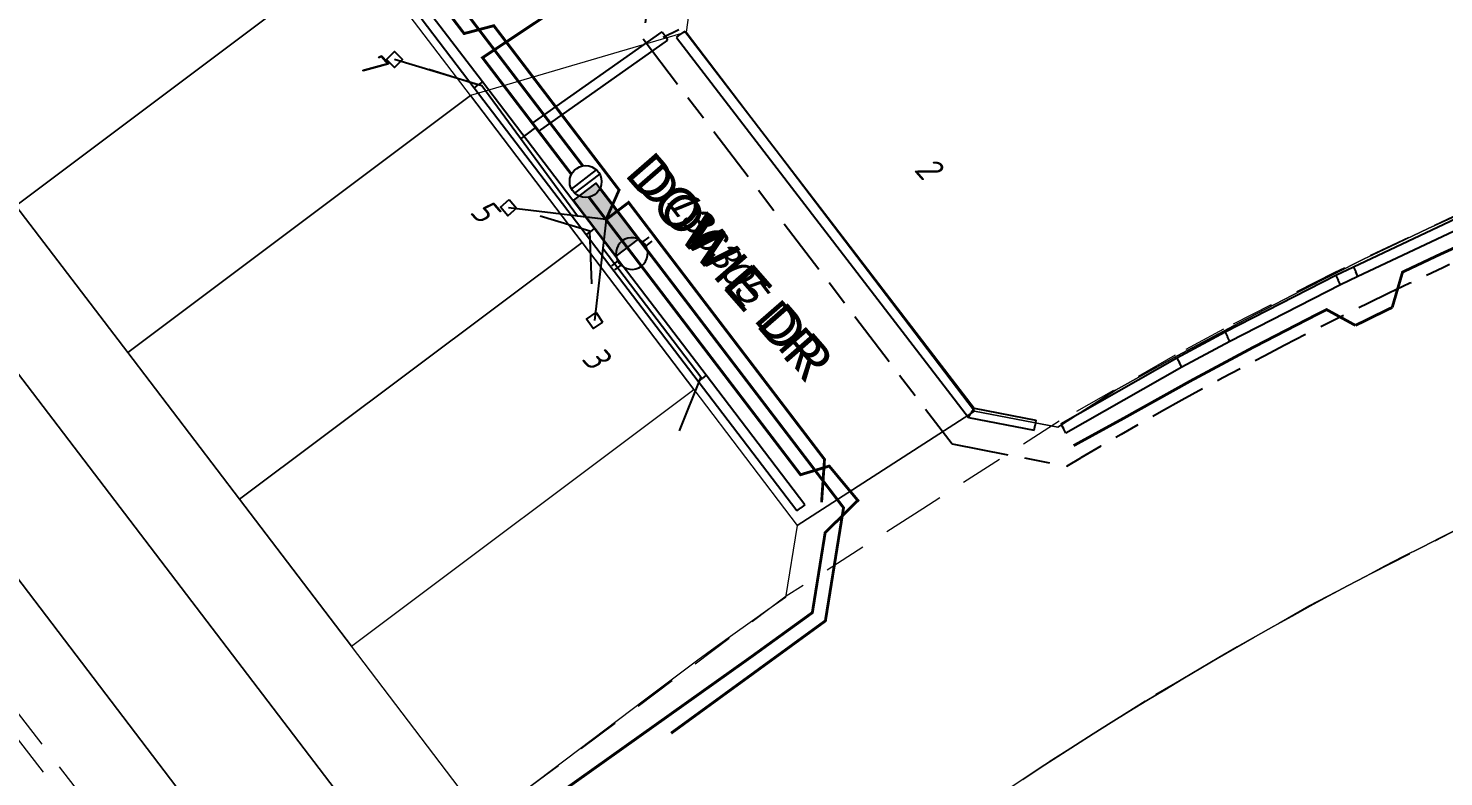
# Model space of a CAD drawing. Header units: metres. Extents: x 296308 to 298462, y 6229542 to 6231092.
# Drawn here: x 297482.9 to 297582.5, y 6230033.5 to 6230086.2 of the extents above; entities that cross this region are included whole.
import ezdxf
from ezdxf.enums import TextEntityAlignment as Align

# ---------------------------------------------------------------- set-up
doc = ezdxf.new("R2010")
doc.units = ezdxf.units.M
for name, pattern in [('Cable Exist UG', [8.2, 4, -1.2, 1.8, -1.2]), ('Dash', [5, 3, -2]), ('IECLCENT', [15.5, 9.5, -2, 2, -2])]:
    doc.linetypes.add(name, pattern=pattern)
doc.layers.get('0').update_dxf_attribs({"color": 6})
for name, color, linetype, lineweight in [('Cadastre Developer_SP_EXT', 9, 'Continuous', 5), ('Cadastre Land Parcels_SP_EXT', 9, 'Continuous', 5), ('Cadastre Roads_SP_EXT', 94, 'Continuous', 15)]:
    doc.layers.add(name, color=color, linetype=linetype, lineweight=lineweight)
for name, color, linetype in [('Duct_SP_EXT', 7, 'Continuous'), ('Equip_LV_EXT', 7, 'Continuous'), ('Mains_HV_EXT', 7, 'Continuous'), ('Mains_LV_EXT', 7, 'Continuous'), ('Mains_LV_SL_EXT', 7, 'Continuous'), ('Notes_LV_MISC', 7, 'Continuous'), ('Notes_SP_MISC', 7, 'Continuous'), ('Services_SP_EXT', 7, 'Continuous'), ('SupportsUG_SP_LV_EXT', 7, 'Continuous')]:
    doc.layers.add(name, color=color, linetype=linetype)
doc.styles.add('iecARIAL', font='arial.ttf', dxfattribs={"height": 2})
doc.styles.add('ieISOCP', font='isocp.shx')
doc.styles.get("Standard").update_dxf_attribs({"font": 'arial.ttf'})

# ---------------------------------------------------------------- blocks, each defined once
blk = doc.blocks.new('PILLAR_EXT')
blk.add_hatch(color=256).paths.add_polyline_path([(-2.475, 0.99), (-2.475, -0.99), (2.475, -0.99), (2.475, 0.99)])
blk.add_lwpolyline([(-2.475, -0.99), (2.475, -0.99), (2.475, 0.99), (-2.475, 0.99)], close=True)
at = {"style": 'iecARIAL', "oblique": 15, "flags": 8}
blk.add_attdef('ASSET_NUM', text='', height=2, dxfattribs=at).set_placement((1.5, 3.5), align=Align.BOTTOM_LEFT)
for tag, p, flags in [('OWNED_BY', (0, -0.2), 9), ('STATE', (0, -0.4), 9), ('SUPPORT_TYPE', (0, -0.6), 9), ('USAGE', (0, -0.8), 9), ('LEGEND', (0, -1), 9), ('STREETNAME', (0, -1.8), 9), ('SUBURB', (0, -2), 1), ('LOCATION', (0, -1.2), 9), ('NOTES', (0, -1.4), 9), ('PARENT', (0, -1.6), 9)]:
    blk.add_attdef(tag, p, '', height=0.2, dxfattribs=dict(flags=flags))
blk = doc.blocks.new('CCP_EXT')
at = {"flags": 9}
for tag, p in [('STATE', (0, -1.8)), ('USAGE', (0, -1.2)), ('LEGEND', (0, -1.4)), ('LIFE_SUPPORT', (0, -1.6)), ('NOTES', (0, -2))]:
    blk.add_attdef(tag, text='', height=0.2, dxfattribs=at).set_placement(p, align=Align.MIDDLE_LEFT)
blk.add_wipeout([(0, 0.566), (0.566, 0), (0, -0.566), (-0.566, 0)])
blk.add_lwpolyline([(-0.566, 0), (0, 0.566), (0.566, 0), (0, -0.566), (-0.566, 0)])
at = {"flags": 1}
blk.add_attdef('Z', (0, 0), '', height=0.2, dxfattribs=at)
at = {"flags": 9}
for tag, p in [('CCP_TYPE', (0, 0)), ('OPERATING_VOLTAGE', (0, -0.6)), ('ORIENTATION', (0, -0.8)), ('OWNED_BY', (0, -1)), ('CONSTRUCTED_VOLTAGE', (0, -0.2)), ('NO_PHASES', (0, -0.4))]:
    blk.add_attdef(tag, text='', height=0.2, dxfattribs=at).set_placement(p, align=Align.MIDDLE_LEFT)
blk = doc.blocks.new('LV_UG_LINKS_CLOSED_EXT')
blk.add_wipeout([(-1.06, 1.06), (-1.18, 0.92), (-1.29, 0.76), (-1.37, 0.59), (-1.43, 0.42), (-1.48, 0.23), (-1.49, 0.05), (-1.49, -0.14), (-1.46, -0.33), (-1.41, -0.51), (-1.33, -0.68), (-1.24, -0.84), (-1.12, -0.99), (-0.99, -1.12), (-0.84, -1.24), (-0.68, -1.33), (-0.51, -1.41), (-0.33, -1.46), (-0.14, -1.49), (0.05, -1.49), (0.23, -1.48), (0.42, -1.43), (0.59, -1.37), (0.76, -1.29), (0.92, -1.18), (1.06, -1.06), (1.18, -0.92), (1.29, -0.76), (1.37, -0.59), (1.43, -0.42), (1.48, -0.23), (1.49, -0.05), (1.49, 0.14), (1.46, 0.33), (1.41, 0.51), (1.33, 0.68), (1.24, 0.84), (1.12, 0.99), (0.99, 1.12), (0.84, 1.24), (0.68, 1.33), (0.51, 1.41), (0.33, 1.46), (0.14, 1.49), (-0.05, 1.49), (-0.23, 1.48), (-0.42, 1.43), (-0.59, 1.37), (-0.76, 1.29), (-0.92, 1.18)])
for p, q in [((-0.25, -1.48), (-0.25, 1.48)), ((0.25, -1.48), (0.25, 1.48))]:
    blk.add_line(p, q)
blk.add_circle((0, 0), 1.5)
at = {"flags": 9}
for tag, p in [('ACTUAL_STATUS', (0, 0)), ('CONSTRUCTED_VOLTAGE', (0, -0.2)), ('OPERATING_VOLTAGE', (0, -0.6)), ('ORIENTATION', (0, -0.8)), ('STATE', (0, -1)), ('SWITCH_TYPE', (0, -1.2)), ('NO_PHASES', (0, -0.4)), ('USAGE', (0, -1.4)), ('NOTES', (0, -1.6))]:
    blk.add_attdef(tag, text='', height=0.2, dxfattribs=at).set_placement(p, align=Align.MIDDLE_LEFT)
at = {"flags": 1}
blk.add_attdef('Z', (0, 0), '', height=0.2, dxfattribs=at)
blk = doc.blocks.new('LV_UG_LINKS_OPEN_EXT')
for p, q in [((-0.25, 1.47), (-0.25, 2.22)), ((0.25, 1.47), (0.25, 2.22)), ((-0.25, -1.47), (-0.25, -2.22)), ((0.25, -1.47), (0.25, -2.22))]:
    blk.add_line(p, q)
at = {"flags": 9}
for tag, p in [('ACTUAL_STATUS', (0, 0)), ('CONSTRUCTED_VOLTAGE', (0, -0.2)), ('OPERATING_VOLTAGE', (0, -0.6)), ('ORIENTATION', (0, -0.8)), ('STATE', (0, -1)), ('SWITCH_TYPE', (0, -1.2)), ('NO_PHASES', (0, -0.4)), ('USAGE', (0, -1.4)), ('NOTES', (0, -1.6))]:
    blk.add_attdef(tag, text='', height=0.2, dxfattribs=at).set_placement(p, align=Align.MIDDLE_LEFT)
at = {"flags": 1}
blk.add_attdef('Z', (0, 0), '', height=0.2, dxfattribs=at)
blk.add_wipeout([(-0.25, 1.47), (-0.43, 1.43), (-0.61, 1.36), (-0.77, 1.28), (-0.93, 1.17), (-1.07, 1.05), (-1.19, 0.9), (-1.29, 0.75), (-1.38, 0.58), (-1.44, 0.4), (-1.48, 0.22), (-1.49, 0.03), (-1.49, -0.16), (-1.45, -0.34), (-1.4, -0.52), (-1.32, -0.69), (-1.23, -0.85), (-1.11, -1), (-0.98, -1.13), (-0.83, -1.24), (-0.66, -1.34), (-0.49, -1.41), (-0.31, -1.46), (-0.13, -1.49), (0.06, -1.49), (0.25, -1.47), (0.43, -1.43), (0.61, -1.36), (0.77, -1.28), (0.93, -1.17), (1.07, -1.05), (1.19, -0.9), (1.29, -0.75), (1.38, -0.58), (1.44, -0.4), (1.48, -0.22), (1.49, -0.03), (1.49, 0.16), (1.45, 0.34), (1.4, 0.52), (1.32, 0.69), (1.23, 0.85), (1.11, 1), (0.98, 1.13), (0.83, 1.24), (0.66, 1.34), (0.49, 1.41), (0.31, 1.46), (0.13, 1.49), (-0.06, 1.49)])
blk.add_lwpolyline([(0, -1.49, 1), (0, 1.49, 1)], format="xyb", close=True)

msp = doc.modelspace()

# ---------------------------------------------------------------- linework, layer by layer
at = {"layer": 'Cadastre Developer_SP_EXT', "linetype": 'Dash'}
msp.add_lwpolyline([(297496.342, 6230023.32), (297495.454, 6230023.904), (297494.582, 6230024.511), (297493.727, 6230025.142), (297492.889, 6230025.796), (297492.07, 6230026.473), (297491.269, 6230027.171), (297490.489, 6230027.892), (297489.728, 6230028.634), (297488.987, 6230029.396), (297488.268, 6230030.178), (297487.571, 6230030.98), (297486.896, 6230031.801), (297451.494, 6230077.641), (297445.191, 6230084.57), (297441.162, 6230082.856), (297451.659, 6230075.854), (297486.145, 6230030.871), (297491.025, 6230021.041), (297496.342, 6230023.32)], dxfattribs=at)
at = {"layer": 'Cadastre Land Parcels_SP_EXT', "linetype": 'Continuous'}
for points in [[(297343.742, 6230243.826), (297417.232, 6230147.092), (297505.143, 6230031.686)], [(297514.974, 6230030.333), (297505.612, 6230042.68), (297505.612, 6230042.68), (297497.738, 6230053.025), (297489.864, 6230063.371), (297481.991, 6230073.717), (297474.117, 6230084.064), (297466.243, 6230094.41), (297458.371, 6230104.756), (297450.496, 6230115.103), (297442.622, 6230125.451), (297434.749, 6230135.797), (297426.875, 6230146.146), (297419.001, 6230156.492), (297411.128, 6230166.839), (297403.253, 6230177.187), (297395.38, 6230187.533), (297387.507, 6230197.881), (297379.632, 6230208.227), (297371.758, 6230218.576), (297363.885, 6230228.922), (297356.011, 6230239.27)], [(297585.908, 6230074.135), (297581.436, 6230072.105), (297578.777, 6230070.848), (297577.529, 6230070.251), (297576.934, 6230069.966), (297572.523, 6230067.746), (297568.119, 6230065.472), (297563.752, 6230063.127), (297559.425, 6230060.712), (297555.359, 6230058.107), (297549.5, 6230059.229), (297537.002, 6230051.187), (297536.18, 6230046.097), (297534.936, 6230045.225), (297533.697, 6230044.347), (297532.461, 6230043.463), (297531.229, 6230042.574), (297530.004, 6230041.678), (297528.782, 6230040.775), (297527.564, 6230039.866), (297526.352, 6230038.952), (297514.974, 6230030.333)], [(297583.651, 6230050.982), (297582.326, 6230050.324), (297581.004, 6230049.658), (297579.685, 6230048.984), (297578.37, 6230048.304), (297577.06, 6230047.618), (297575.752, 6230046.924), (297574.449, 6230046.223), (297573.149, 6230045.516), (297571.852, 6230044.801), (297570.56, 6230044.08), (297569.271, 6230043.353), (297567.987, 6230042.618), (297566.706, 6230041.876), (297565.429, 6230041.128), (297564.156, 6230040.372), (297562.886, 6230039.61), (297561.622, 6230038.842), (297560.361, 6230038.067), (297559.104, 6230037.285), (297557.852, 6230036.496), (297556.604, 6230035.702), (297555.359, 6230034.9), (297554.12, 6230034.092), (297552.884, 6230033.277)], [(297552.884, 6230033.277), (297554.12, 6230034.092), (297555.359, 6230034.9), (297556.604, 6230035.702), (297557.852, 6230036.496), (297559.104, 6230037.285), (297560.361, 6230038.067), (297561.622, 6230038.842), (297562.886, 6230039.61), (297564.156, 6230040.372), (297565.429, 6230041.128), (297566.706, 6230041.876), (297567.987, 6230042.618), (297569.271, 6230043.353), (297570.56, 6230044.08), (297571.852, 6230044.801), (297573.149, 6230045.516), (297574.449, 6230046.223), (297575.752, 6230046.924), (297577.06, 6230047.618), (297578.37, 6230048.304), (297579.685, 6230048.984), (297581.004, 6230049.658), (297582.326, 6230050.324), (297583.651, 6230050.982)]]:
    msp.add_lwpolyline(points, dxfattribs=at)
for points in [[(297514.974, 6230030.333), (297505.143, 6230031.686), (297417.232, 6230147.092), (297410.438, 6230141.919), (297432.875, 6230112.664), (297448.404, 6230091.859), (297452.844, 6230085.914), (297499.972, 6230023.982), (297505.579, 6230023.207), (297514.974, 6230030.333)], [(297559.425, 6230060.712), (297563.752, 6230063.127), (297568.119, 6230065.472), (297572.523, 6230067.746), (297576.934, 6230069.966), (297577.529, 6230070.251), (297578.777, 6230070.848), (297581.436, 6230072.105), (297585.908, 6230074.135), (297590.413, 6230076.091), (297594.949, 6230077.974), (297599.516, 6230079.783), (297604.11, 6230081.515), (297608.733, 6230083.173), (297613.384, 6230084.755), (297617.365, 6230085.821), (297582.629, 6230131.609), (297550.451, 6230107.182), (297529.95, 6230091.553), (297529.189, 6230085.941), (297549.5, 6230059.229), (297555.359, 6230058.107), (297559.425, 6230060.712)], [(297506.123, 6230091.842), (297498.253, 6230102.205), (297474.117, 6230084.064), (297481.991, 6230073.717), (297506.123, 6230091.842)], [(297513.994, 6230081.48), (297506.123, 6230091.842), (297481.991, 6230073.717), (297489.864, 6230063.371), (297513.994, 6230081.48)], [(297521.865, 6230071.116), (297513.994, 6230081.48), (297489.864, 6230063.371), (297497.738, 6230053.025), (297521.865, 6230071.116)], [(297529.736, 6230060.753), (297521.865, 6230071.116), (297497.738, 6230053.025), (297505.612, 6230042.68), (297529.736, 6230060.753)]]:
    msp.add_lwpolyline(points, close=True, dxfattribs=at)
at = {"layer": 'Duct_SP_EXT'}
for p, q in [((297518.362, 6230079.533), (297527.49, 6230085.971)), ((297527.49, 6230085.971), (297527.697, 6230085.677)), ((297529.083, 6230086.018), (297528.797, 6230085.799)), ((297529.083, 6230086.018), (297549.464, 6230059.439)), ((297518.777, 6230078.944), (297527.905, 6230085.382)), ((297527.905, 6230085.382), (297527.697, 6230085.677)), ((297528.512, 6230085.58), (297528.797, 6230085.799)), ((297528.512, 6230085.58), (297549.059, 6230058.783)), ((297514.263, 6230082.007), (297514.549, 6230082.225)), ((297514.263, 6230082.007), (297514.549, 6230082.225)), ((297514.836, 6230082.443), (297514.549, 6230082.225)), ((297514.836, 6230082.443), (297514.549, 6230082.225)), ((297518.362, 6230079.533), (297518.57, 6230079.239)), ((297518.777, 6230078.944), (297518.57, 6230079.239)), ((297584.677, 6230073.392), (297576.187, 6230069.384)), ((297522.142, 6230071.667), (297522.428, 6230071.885)), ((297522.142, 6230071.667), (297522.428, 6230071.885)), ((297522.715, 6230072.103), (297522.428, 6230071.885)), ((297522.715, 6230072.103), (297522.428, 6230071.885)), ((297584.975, 6230072.737), (297576.494, 6230068.733)), ((297576.187, 6230069.384), (297574.937, 6230068.794)), ((297576.187, 6230069.384), (297576.34, 6230069.059)), ((297576.187, 6230069.384), (297576.34, 6230069.059)), ((297576.494, 6230068.733), (297576.34, 6230069.059)), ((297576.494, 6230068.733), (297576.34, 6230069.059)), ((297574.937, 6230068.794), (297567.132, 6230064.793)), ((297575.255, 6230068.148), (297567.467, 6230064.155)), ((297574.937, 6230068.794), (297575.096, 6230068.471)), ((297575.255, 6230068.148), (297575.096, 6230068.471)), ((297576.494, 6230068.733), (297575.255, 6230068.148)), ((297567.132, 6230064.793), (297563.742, 6230062.963)), ((297567.467, 6230064.155), (297564.091, 6230062.333)), ((297567.132, 6230064.793), (297567.3, 6230064.474)), ((297567.467, 6230064.155), (297567.3, 6230064.474)), ((297563.742, 6230062.963), (297555.575, 6230058.319)), ((297563.742, 6230062.963), (297563.916, 6230062.648)), ((297564.091, 6230062.333), (297555.931, 6230057.693)), ((297564.091, 6230062.333), (297563.916, 6230062.648)), ((297530.021, 6230061.327), (297530.307, 6230061.545)), ((297536.972, 6230052.205), (297530.021, 6230061.327)), ((297530.594, 6230061.763), (297530.307, 6230061.545)), ((297537.544, 6230052.641), (297530.594, 6230061.763)), ((297549.059, 6230058.783), (297549.262, 6230059.111)), ((297549.464, 6230059.439), (297549.262, 6230059.111)), ((297549.464, 6230059.439), (297553.818, 6230058.599)), ((297549.059, 6230058.783), (297553.681, 6230057.892)), ((297553.681, 6230057.892), (297553.75, 6230058.246)), ((297553.818, 6230058.599), (297553.75, 6230058.246)), ((297555.575, 6230058.319), (297555.753, 6230058.006)), ((297555.931, 6230057.693), (297555.753, 6230058.006)), ((297536.972, 6230052.205), (297537.258, 6230052.423)), ((297537.544, 6230052.641), (297537.258, 6230052.423))]:
    msp.add_line(p, q, dxfattribs=at)
at = {"layer": 'Mains_LV_SL_EXT', "linetype": 'IECLCENT', "lineweight": 15, "ltscale": 0.5, "const_width": 0.2, "flags": 128}
msp.add_lwpolyline([(297619.947, 6230084.808), (297618.294, 6230084.235), (297618.294, 6230084.235), (297614.013, 6230082.856), (297609.393, 6230081.285), (297604.8, 6230079.638), (297600.237, 6230077.917), (297595.701, 6230076.121), (297591.195, 6230074.25), (297586.72, 6230072.307), (297582.277, 6230070.29), (297579.632, 6230069.039), (297578.904, 6230066.548), (297578.904, 6230066.548, 0.002435), (297576.315, 6230065.281), (297576.315, 6230065.281), (297574.283, 6230066.393), (297574.283, 6230066.393), (297573.431, 6230065.964), (297569.051, 6230063.702), (297564.713, 6230061.373), (297560.414, 6230058.973), (297560.243, 6230058.875), (297556.467, 6230056.806)], format="xyb", dxfattribs=at)
at = {"layer": 'Notes_SP_MISC', "linetype": 'Cable Exist UG'}
for points in [[(297527.573, 6230085.593), (297528.666, 6230086.137)], [(297511.066, 6230083.338), (297514.507, 6230082.26)], [(297518.57, 6230079.239), (297517.504, 6230078.404)], [(297522.545, 6230068.202), (297522.4, 6230071.922), (297518.909, 6230072.975)]]:
    msp.add_lwpolyline(points, dxfattribs=at)

# ---------------------------------------------------------------- block references
at = {"layer": 'SupportsUG_SP_LV_EXT'}
ref = msp.add_blockref('PILLAR_EXT', (297523.542, 6230072.733), dxfattribs=dict(at, rotation=307.3070161181266))
ref.add_attrib('ASSET_NUM', '136305', dxfattribs={"layer": '0', "height": 2, "rotation": 307.30702, "style": 'iecARIAL', "oblique": 15}).set_placement((297527.235, 6230073.662), align=Align.BOTTOM_LEFT)

# ---------------------------------------------------------------- texts
at = {"layer": 'Cadastre Land Parcels_SP_EXT', "style": 'ieISOCP', "oblique": 15}
for s, rotation, p in [('7', 311.10461, (297506.009, 6230083.621)), ('2', 311.13684, (297545.168, 6230076.235)), ('5', 311.105, (297513.879, 6230073.259)), ('3', 311.10193, (297521.749, 6230062.898))]:
    msp.add_text(s, height=1.8, rotation=rotation, dxfattribs=at).set_placement(p)
at = {"layer": 'Cadastre Roads_SP_EXT'}
msp.add_text('DOWIE DR', height=2.75, rotation=311.10193, dxfattribs=at).set_placement((297532.279, 6230069.391), align=Align.MIDDLE_CENTER)

# ---------------------------------------------------------------- next in the draw order: block references
at = {"layer": 'Services_SP_EXT'}
msp.add_blockref('CCP_EXT', (297508.655, 6230084.02), dxfattribs=at)
for p, rotation in [((297516.671, 6230073.578), 265.307015989991), ((297522.732, 6230065.624), 169.3070161448263)]:
    msp.add_blockref('CCP_EXT', p, dxfattribs=dict(at, rotation=rotation))

# ---------------------------------------------------------------- next in the draw order: linework, layer by layer
at = {"layer": 'Cadastre Developer_SP_EXT', "linetype": 'Dash'}
msp.add_lwpolyline([(297584.578, 6230073.611), (297574.831, 6230069.01), (297567.02, 6230065.005), (297563.625, 6230063.173), (297555.456, 6230058.528), (297545.843, 6230052.361), (297536.229, 6230046.193), (297515.065, 6230030.442), (297505.246, 6230031.778), (297521.611, 6230010.302), (297521.611, 6230010.302), (297534.277, 6230019.914), (297547.422, 6230029.613), (297554.736, 6230034.55), (297562.27, 6230039.298), (297573.035, 6230045.519), (297585.707, 6230052.059)], dxfattribs=at)
at = {"layer": 'Cadastre Roads_SP_EXT', "linetype": 'Continuous'}
for points in [[(297644.668, 6229817.403), (297653.581, 6229821.605), (297646.139, 6229831.38), (297602.329, 6229889.096), (297529.002, 6229985.728), (297499.972, 6230023.982), (297452.844, 6230085.914), (297442.84, 6230079.435), (297432.905, 6230072.998), (297480.247, 6230011.027), (297509.566, 6229972.648), (297632.529, 6229811.679), (297644.668, 6229817.403)], [(297549.501, 6230059.229), (297529.189, 6230085.941), (297513.994, 6230081.48), (297521.865, 6230071.116), (297529.736, 6230060.753), (297537.002, 6230051.187), (297549.501, 6230059.229)]]:
    msp.add_lwpolyline(points, close=True, dxfattribs=at)
at = {"layer": 'Duct_SP_EXT'}
for p, q in [((297514.263, 6230082.007), (297506.384, 6230092.347)), ((297514.836, 6230082.443), (297506.957, 6230092.783)), ((297522.142, 6230071.667), (297514.263, 6230082.007)), ((297522.715, 6230072.103), (297514.836, 6230082.443))]:
    msp.add_line(p, q, dxfattribs=at)

# ---------------------------------------------------------------- next in the draw order: block references
at = {"layer": 'Equip_LV_EXT', "xscale": 0.75, "yscale": 0.75, "zscale": 0.75, "rotation": 307.3070161181266}
msp.add_blockref('LV_UG_LINKS_OPEN_EXT', (297525.36, 6230070.347), dxfattribs=at)

# ---------------------------------------------------------------- next in the draw order: linework, layer by layer
at = {"layer": 'Duct_SP_EXT'}
for p, q in [((297530.594, 6230061.763), (297522.715, 6230072.103)), ((297530.021, 6230061.327), (297522.142, 6230071.667))]:
    msp.add_line(p, q, dxfattribs=at)
at = {"layer": 'Mains_HV_EXT', "linetype": 'IECLCENT', "lineweight": 30, "ltscale": 0.5, "const_width": 0.2, "flags": 128}
msp.add_lwpolyline([(297392.029, 6230307.372), (297400.946, 6230297.491), (297412.238, 6230307.683), (297413.323, 6230306.416), (297418.669, 6230298.252), (297418.669, 6230298.252), (297417.587, 6230297.275), (297407.937, 6230288.566), (297398.286, 6230279.855), (297391.158, 6230273.422), (297380.02, 6230262.73), (297382.512, 6230259.46), (297390.391, 6230249.12), (297398.27, 6230238.78), (297406.149, 6230228.44), (297414.028, 6230218.1), (297421.907, 6230207.76), (297429.787, 6230197.419), (297437.667, 6230187.079), (297445.546, 6230176.739), (297453.425, 6230166.399), (297461.304, 6230156.059), (297469.183, 6230145.72), (297477.062, 6230135.38), (297484.942, 6230125.04), (297492.821, 6230114.7), (297500.7, 6230104.36), (297508.579, 6230094.02), (297515.074, 6230085.494), (297540.268, 6230052.432), (297538.99, 6230044.46), (297528.123, 6230036.541)], dxfattribs=at)
at = {"layer": 'Mains_HV_EXT', "linetype": 'Cable Exist UG'}
msp.add_lwpolyline([(297548.671, 6230103.615), (297547.173, 6230102.357), (297544.041, 6230106.27), (297544.041, 6230106.27), (297527.252, 6230093.54), (297526.154, 6230085.474), (297547.908, 6230056.928), (297555.998, 6230055.369), (297556.975, 6230055.944), (297556.975, 6230055.944, -0.022101), (297580.151, 6230068.256), (297580.151, 6230068.256, -0.034598), (297618.353, 6230083.289)], format="xyb", dxfattribs=at)
at = {"layer": 'Mains_LV_EXT', "linetype": 'IECLCENT', "lineweight": 30, "ltscale": 0.5, "const_width": 0.2, "flags": 128}
for points in [[(297523.542, 6230072.733), (297524.462, 6230074.826), (297524.462, 6230074.826), (297517.254, 6230084.286), (297515.641, 6230086.402), (297513.55, 6230085.847), (297501.181, 6230102.08), (297502.398, 6230103.781), (297502.398, 6230103.781), (297501.496, 6230104.966), (297500.682, 6230106.034), (297498.754, 6230105.264), (297492.026, 6230114.094)], [(297548.671, 6230103.615), (297546.713, 6230103.522), (297544.976, 6230105.738), (297544.976, 6230105.738), (297528.847, 6230093.496), (297528.074, 6230092.948), (297528.074, 6230092.948), (297517.191, 6230085.702), (297514.845, 6230084.147), (297514.845, 6230084.147), (297515.663, 6230083.074), (297523.542, 6230072.733)], [(297523.542, 6230072.733), (297537.24, 6230054.757), (297539.26, 6230055.367), (297539.26, 6230055.367), (297541.276, 6230052.943), (297538.974, 6230050.675), (297538.821, 6230049.724), (297538.07, 6230045.037), (297533.745, 6230041.907), (297514.701, 6230028.352), (297514.701, 6230028.352), (297504.052, 6230029.817), (297517.256, 6230012.023), (297516.251, 6230010.106), (297516.251, 6230010.106), (297527.077, 6229995.602), (297507.737, 6229981.631), (297507.192, 6229978.714)]]:
    msp.add_lwpolyline(points, dxfattribs=at)
at = {"layer": 'Mains_LV_SL_EXT', "linetype": 'IECLCENT', "lineweight": 15, "ltscale": 0.5, "const_width": 0.2, "flags": 128}
msp.add_lwpolyline([(297523.542, 6230072.733), (297525.133, 6230073.946), (297525.133, 6230073.946), (297533.012, 6230063.605), (297538.927, 6230055.842), (297538.722, 6230052.812)], dxfattribs=at)
at = {"layer": 'Services_SP_EXT'}
for points in [[(297523.542, 6230072.733), (297521.529, 6230072.981), (297514.801, 6230082.171), (297508.655, 6230084.02)], [(297523.542, 6230072.733), (297516.671, 6230073.578)], [(297523.542, 6230072.733), (297522.732, 6230065.624)], [(297523.542, 6230072.733), (297523.313, 6230070.727), (297530.227, 6230061.65), (297528.699, 6230057.848)]]:
    msp.add_lwpolyline(points, dxfattribs=at)

# ---------------------------------------------------------------- next in the draw order: texts
at = {"layer": 'Notes_LV_MISC'}
msp.add_text('DOWIE DR', height=2.5, rotation=311.10193, dxfattribs=at).set_placement((297532.279, 6230069.391), align=Align.MIDDLE_CENTER)

# ---------------------------------------------------------------- next in the draw order: block references
at = {"layer": 'Equip_LV_EXT', "xscale": 0.75, "yscale": 0.75, "zscale": 0.75, "rotation": 307.3070161181266}
msp.add_blockref('LV_UG_LINKS_CLOSED_EXT', (297522.108, 6230075.417), dxfattribs=at)

# ---------------------------------------------------------------- next in the draw order: block references
at = {"layer": 'Notes_LV_MISC'}
ref = msp.add_blockref('PILLAR_EXT', (297523.542, 6230072.733), dxfattribs=dict(at, rotation=307.3070161181266))
ref.add_attrib('ASSET_NUM', '136305', dxfattribs={"layer": '0', "height": 2, "rotation": 307.30702, "style": 'iecARIAL', "oblique": 15}).set_placement((297527.235, 6230073.662), align=Align.BOTTOM_LEFT)

doc.saveas('drawing.dxf')
